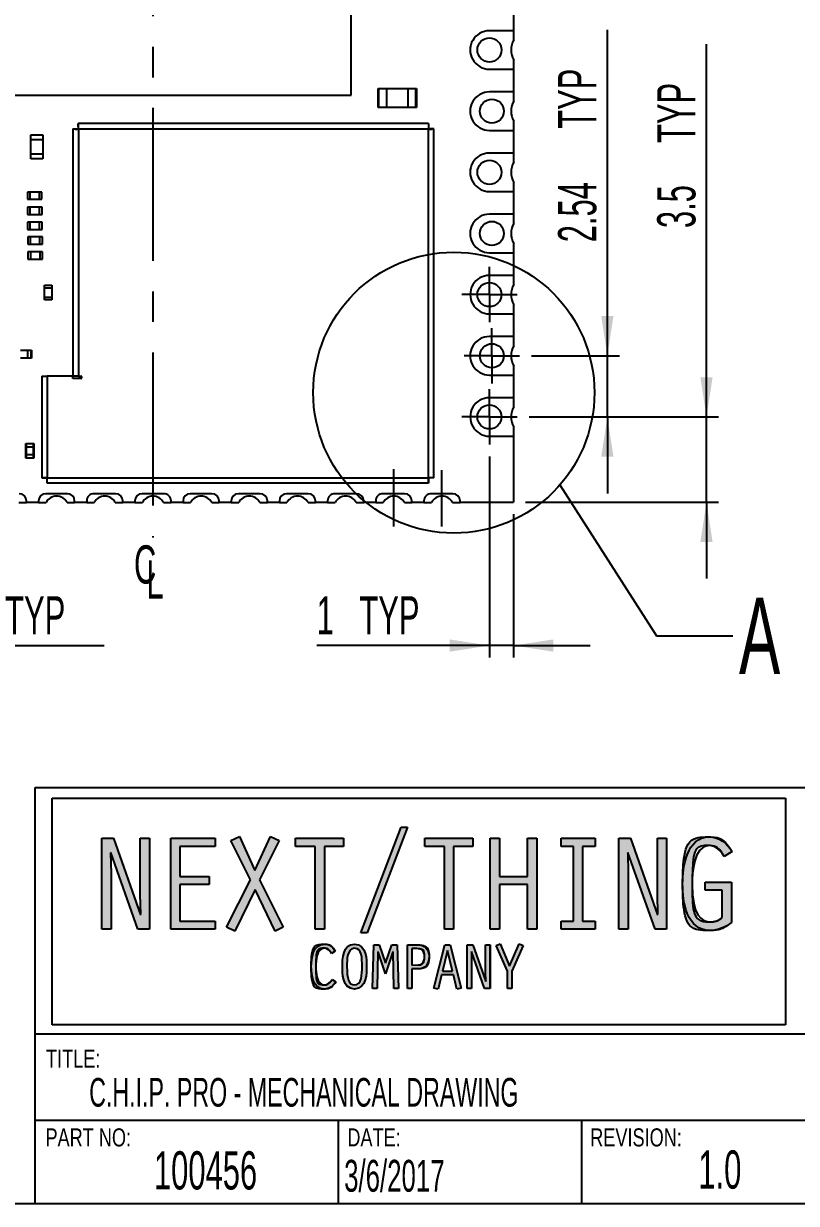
# Model space of a CAD drawing. Extents: x 13 to 282, y 8 to 200.
# Drawn here: x 150.5 to 214.7, y 8.5 to 106.5 of the extents above; entities that cross this region are included whole.
import ezdxf

# ---------------------------------------------------------------- set-up
doc = ezdxf.new("R2010")
doc.units = 0
doc.linetypes.add('CENTERX2', pattern=[20.32, 12.7, -2.54, 2.54, -2.54])
doc.layers.get('0').update_dxf_attribs({"linetype": 'CONTINUOUS'})
doc.layers.add('LAYER_1', color=179, linetype='CONTINUOUS')
doc.styles.add('SLDTEXTSTYLE0', font='TXT', dxfattribs={"width": 0.605})
doc.styles.add('SLDTEXTSTYLE1', font='TXT', dxfattribs={"width": 0.75})
doc.dimstyles.new('SLDDIMSTYLE0', dxfattribs={"dimtxt": 3.081982, "dimasz": 3.302, "dimexe": 0, "dimexo": 0.0625, "dimgap": 0.770496, "dimtad": 1, "dimdec": 1, "dimlfac": 0.5, "dimrnd": 1e-09, "dimzin": 12, "dimtxsty": 'SLDTEXTSTYLE0', "dimsah": 1, "dimcen": 0.09, "dimazin": 3, "dimtfac": 1, "dimtdec": 1, "dimtofl": 0, "dimtmove": 0, "dimatfit": 3, "dimtolj": 1, "dimtzin": 12})
doc.dimstyles.new('SLDDIMSTYLE2', dxfattribs={"dimtxt": 3.081982, "dimasz": 3.302, "dimexe": 0, "dimexo": 0.0625, "dimgap": 0.770496, "dimtad": 1, "dimdec": 1, "dimlfac": 0.5, "dimrnd": 1e-09, "dimzin": 12, "dimtxsty": 'SLDTEXTSTYLE0', "dimsah": 1, "dimcen": 0.09, "dimazin": 3, "dimtfac": 1, "dimtdec": 1, "dimtmove": 0, "dimatfit": 3, "dimtolj": 1, "dimtzin": 12})
doc.dimstyles.new('SLDDIMSTYLE3', dxfattribs={"dimtxt": 3.081982, "dimasz": 3.302, "dimexe": 0, "dimexo": 0.0625, "dimgap": 0.770496, "dimtad": 1, "dimlfac": 0.5, "dimrnd": 1e-09, "dimzin": 12, "dimtxsty": 'SLDTEXTSTYLE0', "dimsah": 1, "dimcen": 0.09, "dimazin": 3, "dimtfac": 1, "dimtmove": 0, "dimatfit": 3, "dimtolj": 1, "dimtzin": 12})
doc.dimstyles.new('SLDDIMSTYLE4', dxfattribs={"dimtxt": 0.18, "dimasz": 3.302, "dimexe": 0, "dimexo": 0.0625, "dimgap": 0, "dimtad": 0, "dimtih": 1, "dimtoh": 1, "dimdec": 0, "dimrnd": 1e-09, "dimzin": 0, "dimtxsty": 'STANDARD', "dimblk1": 'NONE', "dimblk2": 'NONE', "dimsah": 1, "dimcen": 0.09, "dimazin": 3, "dimtfac": 3.302, "dimtdec": 0, "dimtofl": 0, "dimtmove": 0, "dimatfit": 3, "dimtolj": 1, "dimtzin": 0})

# ---------------------------------------------------------------- blocks, each defined once
blk = doc.blocks.new('BLOCK_3')
at = {"layer": 'LAYER_1'}
for p, q in [((16.769, -4.153), (17.473, -3.801)), ((17.473, -3.801), (18.766, -6.627)), ((18.766, -6.627), (20.06, -3.801)), ((20.06, -3.801), (20.764, -4.153)), ((27.559, -11.824), (30.917, -3.041)), ((31.439, -3.041), (28.081, -11.824)), ((30.917, -3.041), (31.439, -3.041)), ((6.059, -3.949), (7.013, -3.949)), ((6.059, -11.517), (6.059, -3.949)), ((7.013, -3.949), (9.259, -10.315)), ((9.248, -8.601), (9.248, -3.949)), ((9.248, -3.949), (10.008, -3.949)), ((10.008, -3.949), (10.008, -11.517)), ((11.777, -3.949), (15.465, -3.949)), ((11.777, -11.517), (11.777, -3.949)), ((15.465, -4.63), (12.538, -4.63)), ((12.538, -4.63), (12.538, -7.126)), ((15.465, -3.949), (15.465, -4.63)), ((18.392, -7.398), (16.769, -4.153)), ((20.764, -4.153), (19.141, -7.398)), ((22.135, -4.63), (22.135, -3.949)), ((22.135, -3.949), (26.13, -3.949)), ((23.769, -4.63), (22.135, -4.63)), ((23.769, -11.517), (23.769, -4.63)), ((26.13, -4.63), (24.53, -4.63)), ((24.53, -4.63), (24.53, -11.517)), ((26.13, -3.949), (26.13, -4.63)), ((32.868, -4.63), (32.868, -3.949)), ((32.868, -3.949), (36.863, -3.949)), ((34.502, -4.63), (32.868, -4.63)), ((34.502, -11.517), (34.502, -4.63)), ((36.863, -4.63), (35.263, -4.63)), ((35.263, -4.63), (35.263, -11.517)), ((36.863, -3.949), (36.863, -4.63)), ((38.303, -3.949), (39.063, -3.949)), ((38.303, -11.517), (38.303, -3.949)), ((39.063, -3.949), (39.063, -7.126)), ((41.4, -7.126), (41.4, -3.949)), ((41.4, -3.949), (42.161, -3.949)), ((42.161, -3.949), (42.161, -11.517)), ((44.191, -4.63), (44.191, -3.949)), ((44.191, -3.949), (47.005, -3.949)), ((45.212, -4.63), (44.191, -4.63)), ((45.212, -10.837), (45.212, -4.63)), ((47.005, -4.63), (45.972, -4.63)), ((45.972, -4.63), (45.972, -10.837)), ((47.005, -3.949), (47.005, -4.63)), ((48.99, -3.949), (49.943, -3.949)), ((48.99, -11.517), (48.99, -3.949)), ((49.943, -3.949), (52.19, -10.315)), ((52.178, -8.601), (52.178, -3.949)), ((52.178, -3.949), (52.938, -3.949)), ((52.938, -3.949), (52.938, -11.517)), ((6.808, -5.14), (6.786, -5.163)), ((6.786, -5.163), (6.82, -6.876)), ((9.055, -11.517), (6.808, -5.14)), ((49.739, -5.14), (49.716, -5.163)), ((49.716, -5.163), (49.75, -6.876)), ((51.985, -11.517), (49.739, -5.14)), ((58.384, -5.061), (57.715, -5.469)), ((6.82, -6.876), (6.82, -11.517)), ((12.538, -7.126), (14.955, -7.126)), ((14.955, -7.807), (12.538, -7.807)), ((12.538, -7.807), (12.538, -10.837)), ((14.955, -7.126), (14.955, -7.807)), ((16.417, -11.347), (18.392, -7.398)), ((19.141, -7.398), (21.115, -11.347)), ((39.063, -7.126), (41.4, -7.126)), ((41.4, -7.807), (39.063, -7.807)), ((39.063, -7.807), (39.063, -11.517)), ((41.4, -11.517), (41.4, -7.807)), ((49.75, -6.876), (49.75, -11.517)), ((56.149, -8.272), (56.149, -7.591)), ((56.149, -7.591), (58.328, -7.591)), ((58.328, -7.591), (58.328, -10.961)), ((9.282, -10.292), (9.248, -8.601)), ((18.778, -8.204), (17.098, -11.665)), ((20.434, -11.665), (18.778, -8.204)), ((52.212, -10.292), (52.178, -8.601)), ((57.567, -8.272), (56.149, -8.272)), ((57.567, -10.553), (57.567, -8.272)), ((9.259, -10.315), (9.282, -10.292)), ((52.19, -10.315), (52.212, -10.292)), ((6.82, -11.517), (6.059, -11.517)), ((10.008, -11.517), (9.055, -11.517)), ((15.465, -11.517), (11.777, -11.517)), ((12.538, -10.837), (15.465, -10.837)), ((15.465, -10.837), (15.465, -11.517)), ((17.098, -11.665), (16.417, -11.347)), ((21.115, -11.347), (20.434, -11.665)), ((24.53, -11.517), (23.769, -11.517)), ((35.263, -11.517), (34.502, -11.517)), ((39.063, -11.517), (38.303, -11.517)), ((42.161, -11.517), (41.4, -11.517)), ((44.191, -11.517), (44.191, -10.837)), ((44.191, -10.837), (45.212, -10.837)), ((47.005, -11.517), (44.191, -11.517)), ((45.972, -10.837), (47.005, -10.837)), ((47.005, -10.837), (47.005, -11.517)), ((49.75, -11.517), (48.99, -11.517)), ((52.938, -11.517), (51.985, -11.517)), ((28.081, -11.824), (27.559, -11.824)), ((38.787, -12.866), (39.125, -12.73)), ((39.125, -12.73), (39.909, -14.576)), ((39.909, -14.576), (40.694, -12.73)), ((40.694, -12.73), (41.031, -12.866)), ((25.419, -13.339), (25.108, -13.525)), ((28.522, -16.434), (28.631, -12.8)), ((28.631, -12.8), (29.083, -12.8)), ((28.974, -13.405), (28.903, -16.434)), ((28.985, -13.405), (28.974, -13.405)), ((29.606, -15.23), (28.985, -13.405)), ((29.083, -12.8), (29.606, -14.342)), ((29.606, -14.342), (30.129, -12.8)), ((30.227, -13.405), (29.606, -15.23)), ((30.129, -12.8), (30.587, -12.8)), ((30.238, -13.405), (30.227, -13.405)), ((30.309, -16.434), (30.238, -13.405)), ((30.587, -12.8), (30.696, -16.434)), ((31.43, -16.434), (31.43, -12.8)), ((31.43, -12.8), (32.22, -12.8)), ((32.215, -13.127), (31.795, -13.127)), ((31.795, -13.127), (31.795, -14.489)), ((33.619, -16.407), (34.54, -12.8)), ((34.752, -13.285), (34.349, -14.985)), ((34.54, -12.8), (34.976, -12.8)), ((34.763, -13.285), (34.752, -13.285)), ((35.167, -14.985), (34.763, -13.285)), ((34.976, -12.8), (35.897, -16.407)), ((36.386, -12.8), (36.844, -12.8)), ((36.386, -16.434), (36.386, -12.8)), ((36.745, -13.372), (36.734, -13.383)), ((36.734, -13.383), (36.751, -14.206)), ((37.824, -16.434), (36.745, -13.372)), ((36.844, -12.8), (37.922, -15.856)), ((37.917, -15.034), (37.917, -12.8)), ((37.917, -12.8), (38.282, -12.8)), ((38.282, -12.8), (38.282, -16.434)), ((39.724, -15.001), (38.787, -12.866)), ((41.031, -12.866), (40.089, -15.001)), ((31.795, -14.489), (32.307, -14.484)), ((36.751, -14.206), (36.751, -16.434)), ((32.34, -14.816), (31.795, -14.816)), ((31.795, -14.816), (31.795, -16.434)), ((34.262, -15.312), (33.979, -16.505)), ((35.254, -15.312), (34.262, -15.312)), ((34.349, -14.985), (35.167, -14.985)), ((35.537, -16.505), (35.254, -15.312)), ((37.933, -15.845), (37.917, -15.034)), ((39.724, -16.434), (39.724, -15.001)), ((40.089, -15.001), (40.089, -16.434)), ((25.174, -15.682), (25.473, -15.889)), ((28.903, -16.434), (28.522, -16.434)), ((30.696, -16.434), (30.309, -16.434)), ((31.795, -16.434), (31.43, -16.434)), ((33.979, -16.505), (33.619, -16.407)), ((35.897, -16.407), (35.537, -16.505)), ((36.751, -16.434), (36.386, -16.434)), ((38.282, -16.434), (37.824, -16.434)), ((37.922, -15.856), (37.933, -15.845)), ((40.089, -16.434), (39.724, -16.434))]:
    blk.add_line(p, q, dxfattribs=at)
for points in [[(54.277, -7.75), (54.277, -6.332), (54.606, -3.846), (56.489, -3.846)], [(56.489, -3.846), (57.341, -3.846), (57.964, -4.369), (58.384, -5.061)], [(56.444, -4.561), (55.185, -4.561), (55.071, -6.876), (55.071, -7.773)], [(57.715, -5.469), (57.442, -4.981), (57.045, -4.561), (56.444, -4.561)], [(56.569, -11.619), (54.617, -11.619), (54.277, -9.259), (54.277, -7.75)], [(55.071, -7.773), (55.071, -10.371), (55.831, -10.904), (56.58, -10.904)], [(56.58, -10.904), (56.898, -10.904), (57.306, -10.768), (57.567, -10.553)], [(58.328, -10.961), (57.84, -11.358), (57.204, -11.619), (56.569, -11.619)], [(23.441, -14.62), (23.441, -13.895), (23.583, -12.751), (24.531, -12.751)], [(24.531, -13.094), (23.866, -13.094), (23.823, -14.14), (23.823, -14.62)], [(24.531, -12.751), (24.945, -12.751), (25.228, -12.991), (25.419, -13.339)], [(25.108, -13.525), (24.994, -13.296), (24.809, -13.094), (24.531, -13.094)], [(32.841, -13.765), (32.841, -13.318), (32.607, -13.127), (32.215, -13.127)], [(32.22, -12.8), (32.863, -12.8), (33.222, -13.143), (33.222, -13.765)], [(24.531, -16.483), (23.583, -16.483), (23.441, -15.339), (23.441, -14.62)], [(23.823, -14.62), (23.823, -15.094), (23.866, -16.14), (24.531, -16.14)], [(32.307, -14.484), (32.645, -14.478), (32.841, -14.222), (32.841, -13.765)], [(33.222, -13.765), (33.222, -14.44), (32.841, -14.816), (32.34, -14.816)], [(24.531, -16.14), (24.814, -16.14), (25.037, -15.905), (25.174, -15.682)], [(25.473, -15.889), (25.261, -16.232), (24.945, -16.483), (24.531, -16.483)]]:
    blk.add_open_spline(points, degree=3, dxfattribs=at)
for points, knots in [([(26.023, -14.614), (26.023, -14.015), (26.061, -12.751), (27.03, -12.751), (28.054, -12.751), (28.038, -14.135), (28.038, -14.614)], [2, 2, 2, 2, 3, 3, 3, 4, 4, 4, 4]), ([(27.657, -14.614), (27.657, -13.928), (27.673, -13.094), (27.03, -13.094), (26.388, -13.094), (26.404, -14.08), (26.404, -14.614)], [2, 2, 2, 2, 3, 3, 3, 4, 4, 4, 4]), ([(28.038, -14.614), (28.038, -15.072), (28.054, -16.483), (27.03, -16.483), (25.995, -16.483), (26.023, -15.083), (26.023, -14.614)], [0, 0, 0, 0, 1, 1, 1, 2, 2, 2, 2]), ([(26.404, -14.614), (26.404, -15.595), (26.518, -16.14), (27.03, -16.14), (27.662, -16.14), (27.657, -15.246), (27.657, -14.614)], [0, 0, 0, 0, 1, 1, 1, 2, 2, 2, 2])]:
    blk.add_open_spline(points, degree=3, knots=knots, dxfattribs=at)
blk = doc.blocks.new('BLOCK_2')
at = {"layer": 'LAYER_1', "color": 250}
for p, q in [((1.927, -19.45), (1.927, -0.633)), ((1.927, -0.633), (62.805, -0.633)), ((62.805, -0.633), (62.805, -19.45)), ((62.805, -19.45), (1.927, -19.45))]:
    blk.add_line(p, q, dxfattribs=at)
at = {"color": 7, "linetype": 'CONTINUOUS'}
blk.add_blockref('BLOCK_3', (0, 0), dxfattribs=at)
blk = doc.blocks.new('BLOCK3_2')
at = {"layer": 'LAYER_1'}
for points in [[(26.153, 7.626), (25.631, 7.626), (28.99, 16.409), (29.512, 16.409)], [(4.132, 7.933), (4.132, 15.501), (5.085, 15.501), (7.332, 9.135), (7.355, 9.158), (7.321, 10.849), (7.321, 15.501), (8.081, 15.501), (8.081, 7.933), (7.128, 7.933), (4.881, 14.31), (4.858, 14.287), (4.892, 12.574), (4.892, 7.933)], [(9.85, 7.933), (9.85, 15.501), (13.538, 15.501), (13.538, 14.82), (10.61, 14.82), (10.61, 12.324), (13.027, 12.324), (13.027, 11.643), (10.61, 11.643), (10.61, 8.613), (13.538, 8.613), (13.538, 7.933)], [(16.85, 11.246), (15.171, 7.785), (14.49, 8.103), (16.465, 12.052), (14.842, 15.297), (15.545, 15.649), (16.839, 12.823), (18.133, 15.649), (18.836, 15.297), (17.213, 12.052), (19.188, 8.103), (18.507, 7.785)], [(21.842, 7.933), (21.842, 14.82), (20.208, 14.82), (20.208, 15.501), (24.202, 15.501), (24.202, 14.82), (22.602, 14.82), (22.602, 7.933)], [(32.575, 7.933), (32.575, 14.82), (30.941, 14.82), (30.941, 15.501), (34.935, 15.501), (34.935, 14.82), (33.335, 14.82), (33.335, 7.933)], [(36.375, 7.933), (36.375, 15.501), (37.136, 15.501), (37.136, 12.324), (39.473, 12.324), (39.473, 15.501), (40.233, 15.501), (40.233, 7.933), (39.473, 7.933), (39.473, 11.643), (37.136, 11.643), (37.136, 7.933)], [(43.284, 8.613), (43.284, 14.82), (42.263, 14.82), (42.263, 15.501), (45.078, 15.501), (45.078, 14.82), (44.045, 14.82), (44.045, 8.613), (45.078, 8.613), (45.078, 7.933), (42.263, 7.933), (42.263, 8.613)], [(47.062, 7.933), (47.062, 15.501), (48.016, 15.501), (50.262, 9.135), (50.285, 9.158), (50.251, 10.849), (50.251, 15.501), (51.011, 15.501), (51.011, 7.933), (50.058, 7.933), (47.811, 14.31), (47.788, 14.287), (47.823, 12.574), (47.823, 7.933)], [(27.679, 5.108), (28.202, 6.65), (28.659, 6.65), (28.768, 3.016), (28.382, 3.016), (28.311, 6.045), (28.3, 6.045), (27.679, 4.22), (27.058, 6.045), (27.047, 6.045), (26.976, 3.016), (26.595, 3.016), (26.704, 6.65), (27.156, 6.65)], [(34.458, 3.016), (34.458, 6.65), (34.916, 6.65), (35.995, 3.593), (36.006, 3.604), (35.989, 4.416), (35.989, 6.65), (36.354, 6.65), (36.354, 3.016), (35.897, 3.016), (34.818, 6.078), (34.807, 6.067), (34.824, 5.244), (34.824, 3.016)], [(37.982, 4.874), (38.766, 6.72), (39.104, 6.584), (38.162, 4.449), (38.162, 3.016), (37.797, 3.016), (37.797, 4.449), (36.86, 6.584), (37.198, 6.72)]]:
    blk.add_hatch(color=250, dxfattribs=at).paths.add_polyline_path(points, flags=0)
h = blk.add_hatch(color=250, dxfattribs=at)
edge = h.paths.add_edge_path(flags=0)
edge.add_spline(control_points=[(56.4, 8.489), (55.912, 8.091), (55.277, 7.831), (54.641, 7.831), (52.69, 7.831), (52.349, 10.191), (52.349, 11.7), (52.349, 13.118), (52.678, 15.603), (54.562, 15.603), (55.413, 15.603), (56.037, 15.081), (56.457, 14.389)], knot_values=[0, 0, 0, 0, 1, 2, 3, 4, 5, 6, 7, 8, 9, 10, 10, 10, 10], weights=[1, 1, 1, 1, 1, 1, 1, 1, 1, 1, 1, 1, 1], degree=3, periodic=0)
edge.add_line((56.457, 14.389), (55.788, 13.981))
edge.add_spline(control_points=[(55.788, 13.981), (55.515, 14.469), (55.118, 14.888), (54.517, 14.888), (53.257, 14.888), (53.144, 12.574), (53.144, 11.677), (53.144, 9.079), (53.904, 8.545), (54.653, 8.545), (54.97, 8.545), (55.379, 8.682), (55.64, 8.897)], knot_values=[0, 0, 0, 0, 1, 2, 3, 4, 5, 6, 7, 8, 9, 10, 10, 10, 10], weights=[1, 1, 1, 1, 1, 1, 1, 1, 1, 1, 1, 1, 1], degree=3, periodic=0)
edge.add_line((55.64, 8.897), (55.64, 11.178))
edge.add_line((55.64, 11.178), (54.221, 11.178))
edge.add_line((54.221, 11.178), (54.221, 11.859))
edge.add_line((54.221, 11.859), (56.4, 11.859))
edge.add_line((56.4, 11.859), (56.4, 8.489))
h = blk.add_hatch(color=250, dxfattribs=at)
edge = h.paths.add_edge_path(flags=0)
edge.add_spline(control_points=[(23.546, 3.561), (23.333, 3.218), (23.018, 2.967), (22.603, 2.967), (21.656, 2.967), (21.514, 4.111), (21.514, 4.83), (21.514, 5.555), (21.656, 6.699), (22.603, 6.699), (23.018, 6.699), (23.301, 6.459), (23.491, 6.11)], knot_values=[0, 0, 0, 0, 1, 2, 3, 4, 5, 6, 7, 8, 9, 10, 10, 10, 10], weights=[1, 1, 1, 1, 1, 1, 1, 1, 1, 1, 1, 1, 1], degree=3, periodic=0)
edge.add_line((23.491, 6.11), (23.181, 5.925))
edge.add_spline(control_points=[(23.181, 5.925), (23.066, 6.154), (22.881, 6.355), (22.603, 6.355), (21.939, 6.355), (21.895, 5.309), (21.895, 4.83), (21.895, 4.356), (21.939, 3.31), (22.603, 3.31), (22.887, 3.31), (23.11, 3.545), (23.246, 3.768)], knot_values=[0, 0, 0, 0, 1, 2, 3, 4, 5, 6, 7, 8, 9, 10, 10, 10, 10], weights=[1, 1, 1, 1, 1, 1, 1, 1, 1, 1, 1, 1, 1], degree=3, periodic=0)
edge.add_line((23.246, 3.768), (23.546, 3.561))
h = blk.add_hatch(color=250, dxfattribs=at)
edge = h.paths.add_edge_path(flags=0)
edge.add_spline(control_points=[(26.111, 4.835), (26.111, 4.378), (26.127, 2.967), (25.103, 2.967), (24.068, 2.967), (24.095, 4.367), (24.095, 4.835)], knot_values=[0, 0, 0, 0, 1, 1, 1, 2, 2, 2, 2], weights=[1, 1, 1, 1, 1, 1, 1], degree=3, periodic=0)
edge.add_spline(control_points=[(24.095, 4.835), (24.095, 5.435), (24.133, 6.699), (25.103, 6.699), (26.127, 6.699), (26.111, 5.315), (26.111, 4.835)], knot_values=[2, 2, 2, 2, 3, 3, 3, 4, 4, 4, 4], weights=[1, 1, 1, 1, 1, 1, 1], degree=3, periodic=0)
edge = h.paths.add_edge_path(flags=0)
edge.add_spline(control_points=[(25.729, 4.835), (25.729, 5.522), (25.746, 6.355), (25.103, 6.355), (24.46, 6.355), (24.477, 5.369), (24.477, 4.835)], knot_values=[2, 2, 2, 2, 3, 3, 3, 4, 4, 4, 4], weights=[1, 1, 1, 1, 1, 1, 1], degree=3, periodic=0)
edge.add_spline(control_points=[(24.477, 4.835), (24.477, 3.855), (24.591, 3.31), (25.103, 3.31), (25.735, 3.31), (25.729, 4.204), (25.729, 4.835)], knot_values=[0, 0, 0, 0, 1, 1, 1, 2, 2, 2, 2], weights=[1, 1, 1, 1, 1, 1, 1], degree=3, periodic=0)
h = blk.add_hatch(color=250, dxfattribs=at)
edge = h.paths.add_edge_path(flags=0)
edge.add_line((29.868, 4.634), (29.868, 3.016))
edge.add_line((29.868, 3.016), (29.503, 3.016))
edge.add_line((29.503, 3.016), (29.503, 6.65))
edge.add_line((29.503, 6.65), (30.293, 6.65))
edge.add_spline(control_points=[(30.293, 6.65), (30.936, 6.65), (31.295, 6.306), (31.295, 5.685), (31.295, 5.01), (30.914, 4.634), (30.413, 4.634)], knot_values=[0, 0, 0, 0, 1, 2, 3, 4, 4, 4, 4], weights=[1, 1, 1, 1, 1, 1, 1], degree=3, periodic=0)
edge.add_line((30.413, 4.634), (29.868, 4.634))
edge = h.paths.add_edge_path(flags=0)
edge.add_line((30.287, 6.323), (29.868, 6.323))
edge.add_line((29.868, 6.323), (29.868, 4.961))
edge.add_line((29.868, 4.961), (30.38, 4.966))
edge.add_spline(control_points=[(30.38, 4.966), (30.718, 4.972), (30.914, 5.228), (30.914, 5.685), (30.914, 6.132), (30.679, 6.323), (30.287, 6.323)], knot_values=[0, 0, 0, 0, 1, 2, 3, 4, 4, 4, 4], weights=[1, 1, 1, 1, 1, 1, 1], degree=3, periodic=0)
h = blk.add_hatch(color=250, dxfattribs=at)
h.paths.add_polyline_path([(33.326, 4.138), (32.335, 4.138), (32.052, 2.945), (31.692, 3.043), (32.612, 6.65), (33.048, 6.65), (33.969, 3.043), (33.609, 2.945)], flags=0)
h.paths.add_polyline_path([(32.422, 4.465), (33.239, 4.465), (32.836, 6.165), (32.825, 6.165)], flags=0)
for p, q in [((25.631, 7.626), (28.99, 16.409)), ((29.512, 16.409), (26.153, 7.626)), ((28.99, 16.409), (29.512, 16.409)), ((4.132, 15.501), (5.085, 15.501)), ((4.132, 7.933), (4.132, 15.501)), ((5.085, 15.501), (7.332, 9.135)), ((7.321, 10.849), (7.321, 15.501)), ((7.321, 15.501), (8.081, 15.501)), ((8.081, 15.501), (8.081, 7.933)), ((9.85, 15.501), (13.538, 15.501)), ((9.85, 7.933), (9.85, 15.501)), ((13.538, 14.82), (10.61, 14.82)), ((10.61, 14.82), (10.61, 12.324)), ((13.538, 15.501), (13.538, 14.82)), ((14.842, 15.297), (15.545, 15.649)), ((16.465, 12.052), (14.842, 15.297)), ((15.545, 15.649), (16.839, 12.823)), ((16.839, 12.823), (18.133, 15.649)), ((18.836, 15.297), (17.213, 12.052)), ((18.133, 15.649), (18.836, 15.297)), ((20.208, 14.82), (20.208, 15.501)), ((20.208, 15.501), (24.202, 15.501)), ((21.842, 14.82), (20.208, 14.82)), ((21.842, 7.933), (21.842, 14.82)), ((24.202, 14.82), (22.602, 14.82)), ((22.602, 14.82), (22.602, 7.933)), ((24.202, 15.501), (24.202, 14.82)), ((30.941, 14.82), (30.941, 15.501)), ((30.941, 15.501), (34.935, 15.501)), ((32.575, 14.82), (30.941, 14.82)), ((32.575, 7.933), (32.575, 14.82)), ((34.935, 14.82), (33.335, 14.82)), ((33.335, 14.82), (33.335, 7.933)), ((34.935, 15.501), (34.935, 14.82)), ((36.375, 15.501), (37.136, 15.501)), ((36.375, 7.933), (36.375, 15.501)), ((37.136, 15.501), (37.136, 12.324)), ((39.473, 12.324), (39.473, 15.501)), ((39.473, 15.501), (40.233, 15.501)), ((40.233, 15.501), (40.233, 7.933)), ((42.263, 14.82), (42.263, 15.501)), ((42.263, 15.501), (45.078, 15.501)), ((43.284, 14.82), (42.263, 14.82)), ((43.284, 8.613), (43.284, 14.82)), ((45.078, 14.82), (44.045, 14.82)), ((44.045, 14.82), (44.045, 8.613)), ((45.078, 15.501), (45.078, 14.82)), ((47.062, 15.501), (48.016, 15.501)), ((47.062, 7.933), (47.062, 15.501)), ((48.016, 15.501), (50.262, 9.135)), ((50.251, 10.849), (50.251, 15.501)), ((50.251, 15.501), (51.011, 15.501)), ((51.011, 15.501), (51.011, 7.933)), ((4.881, 14.31), (4.858, 14.287)), ((4.858, 14.287), (4.892, 12.574)), ((7.128, 7.933), (4.881, 14.31)), ((47.811, 14.31), (47.788, 14.287)), ((47.788, 14.287), (47.823, 12.574)), ((50.058, 7.933), (47.811, 14.31)), ((56.457, 14.389), (55.788, 13.981)), ((4.892, 12.574), (4.892, 7.933)), ((10.61, 12.324), (13.027, 12.324)), ((13.027, 12.324), (13.027, 11.643)), ((14.49, 8.103), (16.465, 12.052)), ((17.213, 12.052), (19.188, 8.103)), ((37.136, 12.324), (39.473, 12.324)), ((47.823, 12.574), (47.823, 7.933)), ((54.221, 11.178), (54.221, 11.859)), ((54.221, 11.859), (56.4, 11.859)), ((56.4, 11.859), (56.4, 8.489)), ((7.355, 9.158), (7.321, 10.849)), ((13.027, 11.643), (10.61, 11.643)), ((10.61, 11.643), (10.61, 8.613)), ((16.85, 11.246), (15.171, 7.785)), ((18.507, 7.785), (16.85, 11.246)), ((39.473, 11.643), (37.136, 11.643)), ((37.136, 11.643), (37.136, 7.933)), ((39.473, 7.933), (39.473, 11.643)), ((50.285, 9.158), (50.251, 10.849)), ((55.64, 11.178), (54.221, 11.178)), ((55.64, 8.897), (55.64, 11.178)), ((7.332, 9.135), (7.355, 9.158)), ((50.262, 9.135), (50.285, 9.158)), ((4.892, 7.933), (4.132, 7.933)), ((8.081, 7.933), (7.128, 7.933)), ((13.538, 7.933), (9.85, 7.933)), ((10.61, 8.613), (13.538, 8.613)), ((13.538, 8.613), (13.538, 7.933)), ((15.171, 7.785), (14.49, 8.103)), ((19.188, 8.103), (18.507, 7.785)), ((22.602, 7.933), (21.842, 7.933)), ((33.335, 7.933), (32.575, 7.933)), ((37.136, 7.933), (36.375, 7.933)), ((40.233, 7.933), (39.473, 7.933)), ((42.263, 7.933), (42.263, 8.613)), ((42.263, 8.613), (43.284, 8.613)), ((45.078, 7.933), (42.263, 7.933)), ((44.045, 8.613), (45.078, 8.613)), ((45.078, 8.613), (45.078, 7.933)), ((47.823, 7.933), (47.062, 7.933)), ((51.011, 7.933), (50.058, 7.933)), ((26.153, 7.626), (25.631, 7.626)), ((23.491, 6.11), (23.181, 5.925)), ((26.595, 3.016), (26.704, 6.65)), ((26.704, 6.65), (27.156, 6.65)), ((27.047, 6.045), (26.976, 3.016)), ((27.058, 6.045), (27.047, 6.045)), ((27.679, 4.22), (27.058, 6.045)), ((27.156, 6.65), (27.679, 5.108)), ((27.679, 5.108), (28.202, 6.65)), ((28.3, 6.045), (27.679, 4.22)), ((28.202, 6.65), (28.659, 6.65)), ((28.311, 6.045), (28.3, 6.045)), ((28.382, 3.016), (28.311, 6.045)), ((28.659, 6.65), (28.768, 3.016)), ((29.503, 3.016), (29.503, 6.65)), ((29.503, 6.65), (30.293, 6.65)), ((30.287, 6.323), (29.868, 6.323)), ((29.868, 6.323), (29.868, 4.961)), ((31.692, 3.043), (32.612, 6.65)), ((32.825, 6.165), (32.422, 4.465)), ((32.612, 6.65), (33.048, 6.65)), ((32.836, 6.165), (32.825, 6.165)), ((33.239, 4.465), (32.836, 6.165)), ((33.048, 6.65), (33.969, 3.043)), ((34.458, 6.65), (34.916, 6.65)), ((34.458, 3.016), (34.458, 6.65)), ((34.818, 6.078), (34.807, 6.067)), ((34.807, 6.067), (34.824, 5.244)), ((35.897, 3.016), (34.818, 6.078)), ((34.916, 6.65), (35.995, 3.593)), ((35.989, 4.416), (35.989, 6.65)), ((35.989, 6.65), (36.354, 6.65)), ((36.354, 6.65), (36.354, 3.016)), ((36.86, 6.584), (37.198, 6.72)), ((37.797, 4.449), (36.86, 6.584)), ((37.198, 6.72), (37.982, 4.874)), ((37.982, 4.874), (38.766, 6.72)), ((39.104, 6.584), (38.162, 4.449)), ((38.766, 6.72), (39.104, 6.584)), ((29.868, 4.961), (30.38, 4.966)), ((34.824, 5.244), (34.824, 3.016)), ((30.413, 4.634), (29.868, 4.634)), ((29.868, 4.634), (29.868, 3.016)), ((32.335, 4.138), (32.052, 2.945)), ((33.326, 4.138), (32.335, 4.138)), ((32.422, 4.465), (33.239, 4.465)), ((33.609, 2.945), (33.326, 4.138)), ((36.006, 3.604), (35.989, 4.416)), ((37.797, 3.016), (37.797, 4.449)), ((38.162, 4.449), (38.162, 3.016)), ((23.246, 3.768), (23.546, 3.561)), ((26.976, 3.016), (26.595, 3.016)), ((28.768, 3.016), (28.382, 3.016)), ((29.868, 3.016), (29.503, 3.016)), ((32.052, 2.945), (31.692, 3.043)), ((33.969, 3.043), (33.609, 2.945)), ((34.824, 3.016), (34.458, 3.016)), ((36.354, 3.016), (35.897, 3.016)), ((35.995, 3.593), (36.006, 3.604)), ((38.162, 3.016), (37.797, 3.016))]:
    blk.add_line(p, q, dxfattribs=at)
for points in [[(56.4, 8.489), (55.912, 8.091), (55.277, 7.831), (54.641, 7.831), (52.69, 7.831), (52.349, 10.191), (52.349, 11.7), (52.349, 13.118), (52.678, 15.603), (54.562, 15.603), (55.413, 15.603), (56.037, 15.081), (56.457, 14.389)], [(55.788, 13.981), (55.515, 14.469), (55.118, 14.888), (54.517, 14.888), (53.257, 14.888), (53.144, 12.574), (53.144, 11.677), (53.144, 9.079), (53.904, 8.545), (54.653, 8.545), (54.97, 8.545), (55.379, 8.682), (55.64, 8.897)], [(23.546, 3.561), (23.333, 3.218), (23.018, 2.967), (22.603, 2.967), (21.656, 2.967), (21.514, 4.111), (21.514, 4.83), (21.514, 5.555), (21.656, 6.699), (22.603, 6.699), (23.018, 6.699), (23.301, 6.459), (23.491, 6.11)], [(23.181, 5.925), (23.066, 6.154), (22.881, 6.355), (22.603, 6.355), (21.939, 6.355), (21.895, 5.309), (21.895, 4.83), (21.895, 4.356), (21.939, 3.31), (22.603, 3.31), (22.887, 3.31), (23.11, 3.545), (23.246, 3.768)], [(30.38, 4.966), (30.718, 4.972), (30.914, 5.228), (30.914, 5.685), (30.914, 6.132), (30.679, 6.323), (30.287, 6.323)], [(30.293, 6.65), (30.936, 6.65), (31.295, 6.306), (31.295, 5.685), (31.295, 5.01), (30.914, 4.634), (30.413, 4.634)]]:
    blk.add_open_spline(points, degree=3, dxfattribs=at)
for points, knots in [([(24.095, 4.835), (24.095, 5.435), (24.133, 6.699), (25.103, 6.699), (26.127, 6.699), (26.111, 5.315), (26.111, 4.835)], [2, 2, 2, 2, 3, 3, 3, 4, 4, 4, 4]), ([(25.729, 4.835), (25.729, 5.522), (25.746, 6.355), (25.103, 6.355), (24.46, 6.355), (24.477, 5.369), (24.477, 4.835)], [2, 2, 2, 2, 3, 3, 3, 4, 4, 4, 4]), ([(26.111, 4.835), (26.111, 4.378), (26.127, 2.967), (25.103, 2.967), (24.068, 2.967), (24.095, 4.367), (24.095, 4.835)], [0, 0, 0, 0, 1, 1, 1, 2, 2, 2, 2]), ([(24.477, 4.835), (24.477, 3.855), (24.591, 3.31), (25.103, 3.31), (25.735, 3.31), (25.729, 4.204), (25.729, 4.835)], [0, 0, 0, 0, 1, 1, 1, 2, 2, 2, 2])]:
    blk.add_open_spline(points, degree=3, knots=knots, dxfattribs=at)
at = {"color": 7, "linetype": 'CONTINUOUS'}
blk.add_blockref('BLOCK_2', (-1.927, 19.45), dxfattribs=at)
blk = doc.blocks.new('_D')
at = {"color": 7, "linetype": 'CONTINUOUS'}
for p, q in [((149.726, 156.738), (120.266, 156.738)), ((121.266, 66.738), (121.266, 156.738)), ((130.286, 66.738), (120.266, 66.738))]:
    blk.add_line(p, q, dxfattribs=at)
for points in [[(121.266, 156.738), (120.758, 153.436), (121.774, 153.436)], [(121.266, 66.738), (121.774, 70.04), (120.758, 70.04)]]:
    blk.add_solid(points, dxfattribs=at)
at = {"color": 7, "linetype": 'CONTINUOUS', "insert": (117.173, 110.951), "char_height": 3.175, "attachment_point": 1, "rotation": 90, "style": 'SLDTEXTSTYLE0'}
blk.add_mtext('45', dxfattribs=at)
blk = doc.blocks.new('_D_6')
at = {"color": 7, "linetype": 'CONTINUOUS'}
for p, q in [((198.955, 78.898), (198.955, 105.966)), ((192.666, 78.898), (199.955, 78.898)), ((198.955, 73.818), (198.955, 78.898)), ((192.466, 73.818), (199.955, 73.818)), ((198.955, 73.818), (198.955, 67.468))]:
    blk.add_line(p, q, dxfattribs=at)
for points in [[(198.955, 78.898), (199.463, 82.2), (198.447, 82.2)], [(198.955, 73.818), (198.447, 70.516), (199.463, 70.516)]]:
    blk.add_solid(points, dxfattribs=at)
at = {"color": 7, "linetype": 'CONTINUOUS', "char_height": 3.175, "attachment_point": 1, "rotation": 90, "style": 'SLDTEXTSTYLE0'}
for s, insert in [('TYP', (194.862, 97.749)), ('2.54', (194.862, 88.327))]:
    blk.add_mtext(s, dxfattribs=dict(at, insert=insert))
blk = doc.blocks.new('_D_7')
at = {"color": 7, "linetype": 'CONTINUOUS'}
for p, q in [((207.186, 73.818), (207.186, 104.79)), ((192.466, 73.818), (208.186, 73.818)), ((207.186, 66.738), (207.186, 73.818)), ((192.166, 66.738), (208.186, 66.738)), ((207.186, 66.738), (207.186, 60.388))]:
    blk.add_line(p, q, dxfattribs=at)
for points in [[(207.186, 73.818), (207.694, 77.12), (206.678, 77.12)], [(207.186, 66.738), (206.678, 63.436), (207.694, 63.436)]]:
    blk.add_solid(points, dxfattribs=at)
at = {"color": 7, "linetype": 'CONTINUOUS', "char_height": 3.175, "attachment_point": 1, "rotation": 90, "style": 'SLDTEXTSTYLE0'}
for s, insert in [('TYP', (203.093, 96.573)), ('3.5', (203.093, 89.503))]:
    blk.add_mtext(s, dxfattribs=dict(at, insert=insert))
blk = doc.blocks.new('_D_8')
at = {"color": 7, "linetype": 'CONTINUOUS'}
for p, q in [((189.166, 70.518), (189.166, 53.829)), ((191.166, 65.738), (191.166, 53.829)), ((189.166, 54.829), (174.822, 54.829)), ((191.166, 54.829), (189.166, 54.829)), ((191.166, 54.829), (197.516, 54.829))]:
    blk.add_line(p, q, dxfattribs=at)
for points in [[(189.166, 54.829), (185.864, 55.337), (185.864, 54.321)], [(191.166, 54.829), (194.468, 54.321), (194.468, 55.337)]]:
    blk.add_solid(points, dxfattribs=at)
at = {"color": 7, "linetype": 'CONTINUOUS', "char_height": 3.175, "attachment_point": 1, "style": 'SLDTEXTSTYLE0'}
for s, insert in [('1', (174.822, 58.922)), ('TYP', (178.365, 58.922))]:
    blk.add_mtext(s, dxfattribs=dict(at, insert=insert))
blk = doc.blocks.new('_D_10')
at = {"color": 7, "linetype": 'CONTINUOUS'}
for p, q in [((137.226, 63.116), (137.226, 53.829)), ((141.226, 62.994), (141.226, 53.829)), ((137.226, 54.829), (130.876, 54.829)), ((141.226, 54.829), (137.226, 54.829)), ((141.226, 54.829), (157.17, 54.829))]:
    blk.add_line(p, q, dxfattribs=at)
for points in [[(137.226, 54.829), (133.924, 55.337), (133.924, 54.321)], [(141.226, 54.829), (144.528, 54.321), (144.528, 55.337)]]:
    blk.add_solid(points, dxfattribs=at)
at = {"color": 7, "linetype": 'CONTINUOUS', "char_height": 3.175, "attachment_point": 1, "style": 'SLDTEXTSTYLE0'}
for s, insert in [('2', (145.411, 58.922)), ('TYP', (148.953, 58.922))]:
    blk.add_mtext(s, dxfattribs=dict(at, insert=insert))
blk = doc.blocks.new('SW_SYMBOL_MOD_CL')
at = {"color": 0, "linetype": 'CONTINUOUS', "char_height": 776, "attachment_point": 5, "style": 'SLDTEXTSTYLE0'}
for s, insert in [('C', (400, 600)), ('L', (600, 300))]:
    blk.add_mtext(s, dxfattribs=dict(at, insert=insert))
blk = doc.blocks.new('SW_CENTERMARKSYMBOL_0')
at = {"color": 0, "linetype": 'CONTINUOUS'}
for p, q in [((0, 1.3), (0, 2.3)), ((0, 0), (0, 1.3)), ((-1.3, 0), (-2.3, 0)), ((0, 0), (-1.3, 0)), ((0, 0), (0, -1.3)), ((0, 0), (1.3, 0)), ((1.3, 0), (2.3, 0)), ((0, -1.3), (0, -2.3))]:
    blk.add_line(p, q, dxfattribs=at)
blk = doc.blocks.new('SW_CENTERMARKSYMBOL_1')
at = {"color": 0, "linetype": 'CONTINUOUS'}
for p, q in [((0, 1.3), (0, 2.3)), ((0, 0), (0, 1.3)), ((-1.3, 0), (-2.3, 0)), ((0, 0), (-1.3, 0)), ((0, 0), (0, -1.3)), ((0, 0), (1.3, 0)), ((1.3, 0), (2.3, 0)), ((0, -1.3), (0, -2.3))]:
    blk.add_line(p, q, dxfattribs=at)
blk = doc.blocks.new('SW_CENTERMARKSYMBOL_2')
at = {"color": 0, "linetype": 'CONTINUOUS'}
for p, q in [((0, 1.3), (0, 2.3)), ((0, 0), (0, 1.3)), ((-1.3, 0), (-2.3, 0)), ((0, 0), (-1.3, 0)), ((0, 0), (0, -1.3)), ((0, 0), (1.3, 0)), ((1.3, 0), (2.3, 0)), ((0, -1.3), (0, -2.3))]:
    blk.add_line(p, q, dxfattribs=at)

msp = doc.modelspace()

# ---------------------------------------------------------------- linework, layer by layer
at = {"color": 7, "linetype": 'CENTERX2'}
for p, q in [((161.226, 160.445), (161.226, 63.798)), ((181.226, 64.718), (181.226, 69.466)), ((185.226, 64.718), (185.226, 69.4))]:
    msp.add_line(p, q, dxfattribs=at)
at = {"color": 7, "linetype": 'CONTINUOUS'}
for p, q in [((177.675, 100.539), (177.675, 128.539)), ((191.166, 107.778), (191.166, 105.898)), ((191.186, 105.898), (189.166, 105.898)), ((191.186, 105.135), (191.186, 105.898)), ((191.186, 102.698), (191.186, 103.462)), ((189.166, 102.698), (191.186, 102.698)), ((191.166, 102.698), (191.166, 100.818)), ((179.915, 99.509), (179.915, 101.109)), ((179.915, 101.109), (179.965, 101.059)), ((179.915, 101.109), (180.615, 101.109)), ((179.965, 101.059), (179.965, 99.559)), ((180.615, 101.059), (179.965, 101.059)), ((180.615, 101.059), (180.615, 101.109)), ((180.615, 101.109), (182.415, 101.109)), ((182.415, 101.059), (180.615, 101.059)), ((180.615, 101.059), (180.615, 99.559)), ((182.415, 101.109), (182.415, 101.059)), ((182.415, 101.109), (183.115, 101.109)), ((182.415, 99.559), (182.415, 101.059)), ((183.065, 101.059), (182.415, 101.059)), ((183.065, 101.059), (183.115, 101.109)), ((183.065, 99.559), (183.065, 101.059)), ((183.115, 101.109), (183.115, 99.509)), ((149.675, 100.539), (177.675, 100.539)), ((191.186, 100.818), (189.166, 100.818)), ((191.186, 100.055), (191.186, 100.818)), ((179.915, 99.509), (179.965, 99.559)), ((180.615, 99.509), (179.915, 99.509)), ((179.965, 99.559), (180.615, 99.559)), ((180.615, 99.559), (182.415, 99.559)), ((180.615, 99.509), (180.615, 99.559)), ((182.415, 99.509), (180.615, 99.509)), ((182.415, 99.559), (182.415, 99.509)), ((182.415, 99.559), (183.065, 99.559)), ((183.115, 99.509), (182.415, 99.509)), ((183.065, 99.559), (183.115, 99.509)), ((184.11, 98.178), (155.021, 98.178)), ((155.021, 98.178), (155.021, 97.778)), ((184.11, 98.178), (184.11, 97.778)), ((191.186, 97.618), (191.186, 98.382)), ((151.097, 97.255), (152.097, 97.255)), ((151.097, 96.855), (151.097, 97.255)), ((152.097, 97.255), (152.097, 96.855)), ((154.586, 97.743), (154.586, 77.198)), ((154.586, 97.743), (154.986, 97.743)), ((155.036, 97.728), (155.036, 77.198)), ((184.096, 97.728), (155.036, 97.728)), ((184.096, 68.768), (184.096, 97.728)), ((184.546, 97.743), (184.146, 97.743)), ((184.546, 68.754), (184.546, 97.743)), ((189.166, 97.618), (191.186, 97.618)), ((191.166, 97.618), (191.166, 95.738)), ((151.097, 95.655), (151.097, 96.855)), ((151.097, 96.855), (152.097, 96.855)), ((152.097, 96.855), (152.097, 95.655)), ((152.097, 95.655), (151.097, 95.655)), ((151.097, 95.255), (151.097, 95.655)), ((152.097, 95.255), (151.097, 95.255)), ((152.097, 95.655), (152.097, 95.255)), ((191.186, 95.738), (189.166, 95.738)), ((191.186, 94.975), (191.186, 95.738)), ((191.186, 92.538), (191.186, 93.302)), ((150.812, 92.499), (150.812, 91.899)), ((151.012, 92.499), (150.812, 92.499)), ((151.812, 92.499), (151.012, 92.499)), ((151.012, 92.499), (151.012, 91.899)), ((151.812, 91.899), (151.812, 92.499)), ((152.012, 92.499), (151.812, 92.499)), ((152.012, 91.899), (152.012, 92.499)), ((189.166, 92.538), (191.186, 92.538)), ((191.166, 92.538), (191.166, 90.658)), ((150.812, 91.899), (151.012, 91.899)), ((150.818, 91.235), (150.818, 90.635)), ((151.018, 91.235), (150.818, 91.235)), ((151.012, 91.899), (151.812, 91.899)), ((151.818, 91.235), (151.018, 91.235)), ((151.018, 91.235), (151.018, 90.635)), ((151.812, 91.899), (152.012, 91.899)), ((151.818, 90.635), (151.818, 91.235)), ((152.018, 91.235), (151.818, 91.235)), ((152.018, 90.635), (152.018, 91.235)), ((150.818, 90.635), (151.018, 90.635)), ((151.018, 90.635), (151.818, 90.635)), ((151.818, 90.635), (152.018, 90.635)), ((191.186, 90.658), (189.166, 90.658)), ((191.186, 89.895), (191.186, 90.658)), ((150.818, 89.989), (150.818, 89.389)), ((151.018, 89.989), (150.818, 89.989)), ((150.818, 89.389), (151.018, 89.389)), ((151.818, 89.989), (151.018, 89.989)), ((151.018, 89.989), (151.018, 89.389)), ((151.018, 89.389), (151.818, 89.389)), ((151.818, 89.389), (151.818, 89.989)), ((152.018, 89.989), (151.818, 89.989)), ((151.818, 89.389), (152.018, 89.389)), ((152.018, 89.389), (152.018, 89.989)), ((151.045, 88.767), (150.845, 88.767)), ((150.845, 88.767), (150.845, 88.167)), ((151.845, 88.767), (151.045, 88.767)), ((151.045, 88.767), (151.045, 88.167)), ((151.845, 88.167), (151.845, 88.767)), ((152.045, 88.767), (151.845, 88.767)), ((152.045, 88.167), (152.045, 88.767)), ((191.186, 87.458), (191.186, 88.222)), ((150.845, 88.167), (151.045, 88.167)), ((150.852, 87.532), (150.852, 86.932)), ((151.052, 87.532), (150.852, 87.532)), ((151.045, 88.167), (151.845, 88.167)), ((151.052, 87.532), (151.052, 86.932)), ((151.852, 87.532), (151.052, 87.532)), ((151.845, 88.167), (152.045, 88.167)), ((151.852, 86.932), (151.852, 87.532)), ((152.052, 87.532), (151.852, 87.532)), ((152.052, 86.932), (152.052, 87.532)), ((189.166, 87.458), (191.186, 87.458)), ((191.166, 87.458), (191.166, 85.578)), ((150.852, 86.932), (151.052, 86.932)), ((151.052, 86.932), (151.852, 86.932)), ((151.852, 86.932), (152.052, 86.932)), ((191.186, 85.578), (189.166, 85.578)), ((191.186, 84.815), (191.186, 85.578)), ((152.232, 84.55), (152.232, 84.75)), ((152.232, 84.75), (152.832, 84.75)), ((152.232, 83.75), (152.232, 84.55)), ((152.232, 84.55), (152.832, 84.55)), ((152.832, 84.75), (152.832, 84.55)), ((152.832, 84.55), (152.832, 83.75)), ((152.832, 83.75), (152.232, 83.75)), ((152.232, 83.55), (152.232, 83.75)), ((152.832, 83.55), (152.232, 83.55)), ((152.832, 83.75), (152.832, 83.55)), ((189.166, 82.378), (191.186, 82.378)), ((191.166, 82.378), (191.166, 80.498)), ((191.186, 82.378), (191.186, 83.142)), ((191.186, 80.498), (189.166, 80.498)), ((191.186, 79.735), (191.186, 80.498)), ((150.236, 79.353), (150.836, 79.353)), ((150.836, 79.328), (150.236, 79.328)), ((150.236, 78.718), (150.836, 78.718)), ((150.836, 78.693), (150.236, 78.693)), ((150.836, 79.353), (150.836, 79.328)), ((150.836, 79.353), (151.136, 79.353)), ((150.836, 78.718), (150.836, 79.328)), ((151.111, 79.328), (150.836, 79.328)), ((150.836, 78.718), (150.836, 78.693)), ((150.836, 78.718), (151.111, 78.718)), ((151.136, 78.693), (150.836, 78.693)), ((151.111, 79.328), (151.136, 79.353)), ((151.111, 78.718), (151.111, 79.328)), ((151.111, 78.718), (151.136, 78.693)), ((151.136, 79.353), (151.136, 78.693)), ((191.186, 77.298), (191.186, 78.062)), ((151.996, 77.198), (151.996, 68.754)), ((151.996, 77.198), (152.446, 77.198)), ((152.446, 77.198), (152.446, 68.768)), ((154.586, 77.198), (152.446, 77.198)), ((155.036, 77.198), (154.586, 77.198)), ((154.586, 76.998), (154.586, 77.198)), ((155.236, 76.998), (154.586, 76.998)), ((155.036, 77.198), (155.236, 77.198)), ((189.166, 77.298), (191.186, 77.298)), ((191.166, 77.298), (191.166, 75.418)), ((191.186, 75.418), (189.166, 75.418)), ((191.186, 74.655), (191.186, 75.418)), ((191.186, 72.218), (191.186, 72.982)), ((150.689, 71.576), (150.664, 71.601)), ((150.664, 71.601), (151.324, 71.601)), ((150.664, 71.301), (150.664, 71.601)), ((151.299, 71.576), (150.689, 71.576)), ((150.689, 71.576), (150.689, 71.301)), ((151.299, 71.576), (151.324, 71.601)), ((151.299, 71.301), (151.299, 71.576)), ((151.324, 71.601), (151.324, 71.301)), ((189.166, 72.218), (191.186, 72.218)), ((191.166, 72.218), (191.166, 66.738)), ((150.664, 70.701), (150.664, 71.301)), ((150.664, 71.301), (150.689, 71.301)), ((150.689, 70.701), (150.664, 70.701)), ((150.664, 70.401), (150.664, 70.701)), ((150.689, 71.301), (150.689, 70.701)), ((151.299, 71.301), (150.689, 71.301)), ((150.689, 70.701), (151.299, 70.701)), ((150.689, 70.701), (150.689, 70.426)), ((151.299, 70.701), (151.299, 71.301)), ((151.299, 71.301), (151.324, 71.301)), ((151.324, 70.701), (151.299, 70.701)), ((151.299, 70.426), (151.299, 70.701)), ((151.324, 71.301), (151.324, 70.701)), ((151.324, 70.701), (151.324, 70.401)), ((150.664, 70.401), (150.689, 70.426)), ((151.324, 70.401), (150.664, 70.401)), ((150.689, 70.426), (151.299, 70.426)), ((151.324, 70.401), (151.299, 70.426)), ((151.996, 68.754), (152.396, 68.754)), ((152.432, 68.318), (152.432, 68.718)), ((152.446, 68.768), (184.096, 68.768)), ((184.11, 68.318), (184.11, 68.718)), ((184.546, 68.754), (184.146, 68.754)), ((184.11, 68.318), (152.432, 68.318)), ((150.103, 66.718), (150.726, 66.718)), ((150.726, 66.718), (150.726, 66.838)), ((150.726, 66.738), (151.726, 66.738)), ((151.726, 66.838), (151.726, 66.718)), ((151.726, 66.718), (152.349, 66.718)), ((154.126, 67.438), (152.326, 67.438)), ((154.103, 66.718), (154.726, 66.718)), ((154.726, 66.718), (154.726, 66.838)), ((154.726, 66.738), (155.726, 66.738)), ((154.726, 66.718), (154.726, 66.738)), ((154.726, 66.718), (154.726, 66.718)), ((155.726, 66.838), (155.726, 66.718)), ((155.726, 66.718), (156.349, 66.718)), ((158.126, 67.438), (156.326, 67.438)), ((158.103, 66.718), (158.726, 66.718)), ((158.726, 66.718), (158.726, 66.838)), ((158.726, 66.738), (159.726, 66.738)), ((158.726, 66.718), (158.726, 66.738)), ((158.726, 66.718), (158.726, 66.718)), ((159.726, 66.838), (159.726, 66.718)), ((159.726, 66.718), (160.349, 66.718)), ((162.126, 67.438), (160.326, 67.438)), ((162.103, 66.718), (162.726, 66.718)), ((162.726, 66.718), (162.726, 66.838)), ((162.726, 66.738), (163.726, 66.738)), ((162.726, 66.718), (162.726, 66.738)), ((162.726, 66.718), (162.726, 66.718)), ((163.726, 66.838), (163.726, 66.718)), ((163.726, 66.718), (164.349, 66.718)), ((166.126, 67.438), (164.326, 67.438)), ((166.103, 66.718), (166.726, 66.718)), ((166.726, 66.718), (166.726, 66.838)), ((166.726, 66.738), (167.726, 66.738)), ((166.726, 66.718), (166.726, 66.738)), ((166.726, 66.718), (166.726, 66.718)), ((167.726, 66.838), (167.726, 66.718)), ((167.726, 66.718), (168.349, 66.718)), ((170.126, 67.438), (168.326, 67.438)), ((170.103, 66.718), (170.726, 66.718)), ((170.726, 66.718), (170.726, 66.838)), ((170.726, 66.738), (171.726, 66.738)), ((170.726, 66.718), (170.726, 66.738)), ((170.726, 66.718), (170.726, 66.718)), ((171.726, 66.838), (171.726, 66.718)), ((171.726, 66.718), (172.349, 66.718)), ((174.126, 67.438), (172.326, 67.438)), ((174.103, 66.718), (174.726, 66.718)), ((174.726, 66.718), (174.726, 66.838)), ((174.726, 66.738), (175.726, 66.738)), ((175.726, 66.838), (175.726, 66.718)), ((175.726, 66.718), (176.349, 66.718)), ((178.126, 67.438), (176.326, 67.438)), ((178.103, 66.718), (178.726, 66.718)), ((178.726, 66.718), (178.726, 66.838)), ((178.726, 66.738), (179.726, 66.738)), ((179.726, 66.838), (179.726, 66.718)), ((179.726, 66.718), (180.349, 66.718)), ((182.126, 67.438), (180.326, 67.438)), ((182.103, 66.718), (182.726, 66.718)), ((182.726, 66.718), (182.726, 66.838)), ((182.726, 66.738), (183.726, 66.738)), ((183.726, 66.838), (183.726, 66.718)), ((183.726, 66.718), (184.349, 66.718)), ((186.126, 67.438), (184.326, 67.438)), ((186.103, 66.718), (186.726, 66.718)), ((186.726, 66.718), (186.726, 66.838)), ((186.726, 66.738), (191.166, 66.738)), ((151.435, 43.046), (282.263, 43.046)), ((151.435, 8.493), (151.435, 43.046)), ((151.435, 22.571), (215.567, 22.571)), ((282.263, 15.389), (151.435, 15.389)), ((176.6, 15.389), (176.6, 8.493)), ((196.805, 15.389), (196.805, 8.493)), ((12.777, 8.493), (282.263, 8.493))]:
    msp.add_line(p, q, dxfattribs=at)
for centre, radius in [((189.166, 104.298), 1), ((189.366, 99.218), 1), ((189.166, 94.138), 1), ((189.366, 89.058), 1), ((186.209, 75.834), 11.671), ((189.166, 83.978), 1), ((189.366, 78.898), 1), ((189.166, 73.818), 1)]:
    msp.add_circle(centre, radius, dxfattribs=at)
for centre, radius, start, end in [((189.164, 104.298), 1.6, 89.94088, 270.05908), ((192.666, 104.298), 1.7, 150.52709, 209.47299), ((189.164, 99.218), 1.6, 89.94897, 270.05099), ((192.666, 99.218), 1.7, 150.52708, 209.473), ((189.165, 94.138), 1.6, 89.9586, 270.04136), ((192.666, 94.138), 1.7, 150.52711, 209.47297), ((189.165, 89.058), 1.6, 89.97131, 270.02865), ((192.666, 89.058), 1.7, 150.5271, 209.47298), ((189.166, 83.978), 1.6, 89.9917, 270.00826), ((192.666, 83.978), 1.7, 150.52709, 209.47299), ((189.165, 78.898), 1.6, 89.96912, 270.03084), ((192.666, 78.898), 1.7, 150.5271, 209.47298), ((155.236, 77.098), 0.1, 270.05891, 89.94071), ((189.166, 73.818), 1.6, 89.99212, 270.00784), ((192.666, 73.818), 1.7, 150.52711, 209.47297), ((150.126, 66.838), 0.6, 0, 90), ((152.326, 66.838), 0.6, 90, 180), ((153.226, 66.238), 1, 28.68537, 151.31463), ((153.226, 66.238), 1, 89.99699, 151.3146), ((154.126, 66.838), 0.6, 0, 90), ((156.326, 66.838), 0.6, 89.99994, 180), ((157.226, 66.238), 1, 28.68545, 151.31455), ((157.226, 66.238), 1, 89.9974, 151.3146), ((158.126, 66.838), 0.6, 0, 90), ((160.326, 66.838), 0.6, 90.00005, 180), ((161.226, 66.238), 1, 28.68541, 151.31459), ((162.126, 66.838), 0.6, 360, 90.00009), ((164.326, 66.838), 0.6, 90.00017, 180), ((165.226, 66.238), 1, 28.6854, 151.3146), ((165.226, 66.238), 1, 89.99811, 151.3146), ((166.126, 66.838), 0.6, 0, 90), ((168.326, 66.838), 0.6, 90.0001, 180), ((169.226, 66.238), 1, 28.6854, 151.3146), ((170.126, 66.838), 0.6, 360, 89.99986), ((172.326, 66.838), 0.6, 90.00004, 180), ((173.226, 66.238), 1, 28.6854, 151.3146), ((174.126, 66.838), 0.6, 360, 89.99993), ((176.326, 66.838), 0.6, 89.99998, 180), ((177.226, 66.238), 1, 28.6854, 151.3146), ((178.126, 66.838), 0.6, 360, 89.99999), ((180.326, 66.838), 0.6, 89.99992, 180), ((181.226, 66.238), 1, 28.6854, 151.3146), ((182.126, 66.838), 0.6, 0, 90), ((184.326, 66.838), 0.6, 89.99985, 180), ((185.226, 66.238), 1, 28.6854, 151.3146), ((186.126, 66.838), 0.6, 0, 90)]:
    msp.add_arc(centre, radius, start, end, dxfattribs=at)
for points, knots in [([(155.036, 97.728), (155.035, 97.787), (155.032, 97.905), (155.029, 98.054), (155.025, 98.158), (155.022, 98.172), (155.021, 98.178)], [0, 0, 0, 0, 0.25, 0.499997, 0.75, 1, 1, 1, 1]), ([(184.11, 98.178), (184.109, 98.172), (184.107, 98.158), (184.103, 98.054), (184.1, 97.905), (184.097, 97.787), (184.096, 97.728)], [0, 0, 0, 0, 0.25, 0.500002, 0.75, 1, 1, 1, 1]), ([(154.586, 97.743), (154.593, 97.742), (154.606, 97.739), (154.71, 97.736), (154.859, 97.732), (154.977, 97.73), (155.036, 97.728)], [0, 0, 0, 0, 0.25, 0.500001, 0.750001, 1, 1, 1, 1]), ([(184.096, 97.728), (184.155, 97.73), (184.273, 97.732), (184.421, 97.736), (184.526, 97.739), (184.539, 97.742), (184.546, 97.743)], [0, 0, 0, 0, 0.250002, 0.500001, 0.75, 1, 1, 1, 1]), ([(152.446, 68.768), (152.388, 68.767), (152.27, 68.765), (152.121, 68.761), (152.017, 68.757), (152.003, 68.755), (151.996, 68.754)], [0, 0, 0, 0, 0.250002, 0.500001, 0.75, 1, 1, 1, 1]), ([(152.432, 68.318), (152.433, 68.325), (152.436, 68.339), (152.439, 68.443), (152.443, 68.592), (152.445, 68.709), (152.446, 68.768)], [0, 0, 0, 0, 0.2500001, 0.5, 0.7499999, 1, 1, 1, 1]), ([(184.096, 68.768), (184.097, 68.709), (184.1, 68.592), (184.103, 68.443), (184.107, 68.339), (184.109, 68.325), (184.11, 68.318)], [0, 0, 0, 0, 0.2500001, 0.5000001, 0.7499999, 1, 1, 1, 1]), ([(184.546, 68.754), (184.539, 68.755), (184.526, 68.757), (184.421, 68.761), (184.273, 68.765), (184.155, 68.767), (184.096, 68.768)], [0, 0, 0, 0, 0.25, 0.499999, 0.749998, 1, 1, 1, 1])]:
    msp.add_open_spline(points, degree=3, knots=knots, dxfattribs=at)

# ---------------------------------------------------------------- block references
for name, p in [('SW_CENTERMARKSYMBOL_2', (189.166, 83.978)), ('SW_CENTERMARKSYMBOL_1', (189.366, 78.898)), ('SW_CENTERMARKSYMBOL_0', (189.166, 73.818)), ('BLOCK3_2', (152.857, 23.33))]:
    msp.add_blockref(name, p, dxfattribs=at)
at = {"color": 7, "linetype": 'CONTINUOUS', "xscale": 0.0040927901, "yscale": 0.0040927901, "zscale": 0.0040927901}
msp.add_blockref('SW_SYMBOL_MOD_CL', (158.942, 59.085), dxfattribs=at)

# ---------------------------------------------------------------- texts
at = {"color": 7, "linetype": 'CONTINUOUS', "attachment_point": 1}
for s, insert, char_height, style in [('A', (209.885, 58.812), 6.35, 'SLDTEXTSTYLE0'), ('TITLE:', (152.351, 21.273), 1.5, 'SLDTEXTSTYLE1'), ('C.H.I.P. PRO - MECHANICAL DRAWING', (155.933, 18.912), 2.38125, 'SLDTEXTSTYLE0'), ('PART NO:', (152.305, 14.725), 1.5, 'SLDTEXTSTYLE1'), ('DATE:', (177.368, 14.725), 1.5, 'SLDTEXTSTYLE1'), ('REVISION:', (197.533, 14.725), 1.5, 'SLDTEXTSTYLE1'), ('100456', (161.308, 12.824), 3.175, 'SLDTEXTSTYLE0'), ('1.0', (206.512, 12.893), 3.175, 'SLDTEXTSTYLE0'), ('3/6/2017', (177.103, 12.109), 2.6458, 'SLDTEXTSTYLE0')]:
    msp.add_mtext(s, dxfattribs=dict(at, insert=insert, char_height=char_height, style=style))

# ---------------------------------------------------------------- dimensions: what is measured, and where the dimension line sits
at = {"color": 7, "linetype": 'CONTINUOUS'}
dim = msp.add_linear_dim(base=(121.266, 156.738), p1=(131.286, 66.738), p2=(150.726, 156.738), angle=90, dimstyle='SLDDIMSTYLE0', dxfattribs=at)
dim.commit()
dim.dimension.update_dxf_attribs({"geometry": '_D', "text_midpoint": (121.266, 113.303), "dimtype": 160})
for base, p1, p2, dimstyle, picture, middle in [((198.955, 78.898), (191.466, 73.818), (191.666, 78.898), 'SLDDIMSTYLE3', '_D_6', (198.955, 97.146)), ((207.186, 73.818), (191.166, 66.738), (191.466, 73.818), 'SLDDIMSTYLE2', '_D_7', (207.186, 97.146))]:
    dim = msp.add_linear_dim(base=base, p1=p1, p2=p2, angle=90, text='<> TYP', dimstyle=dimstyle, dxfattribs=at)
    dim.commit()
    dim.dimension.update_dxf_attribs({"geometry": picture, "text_midpoint": middle, "dimtype": 160})
for base, p1, p2, picture, middle in [((189.166, 54.829), (191.166, 66.738), (189.166, 71.518), '_D_8', (180.702, 54.829)), ((137.226, 54.829), (141.226, 63.994), (137.226, 64.116), '_D_10', (151.29, 54.829))]:
    dim = msp.add_linear_dim(base=base, p1=p1, p2=p2, text='<> TYP', dimstyle='SLDDIMSTYLE2', dxfattribs=at)
    dim.commit()
    dim.dimension.update_dxf_attribs({"geometry": picture, "text_midpoint": middle, "dimtype": 160})

# ---------------------------------------------------------------- leaders
at = {"color": 7, "linetype": 'CONTINUOUS', "has_arrowhead": 0}
msp.add_leader([(195.008, 68.166), (203.035, 55.638), (209.385, 55.638)], dimstyle='SLDDIMSTYLE4', dxfattribs=at)

doc.saveas('drawing.dxf')
